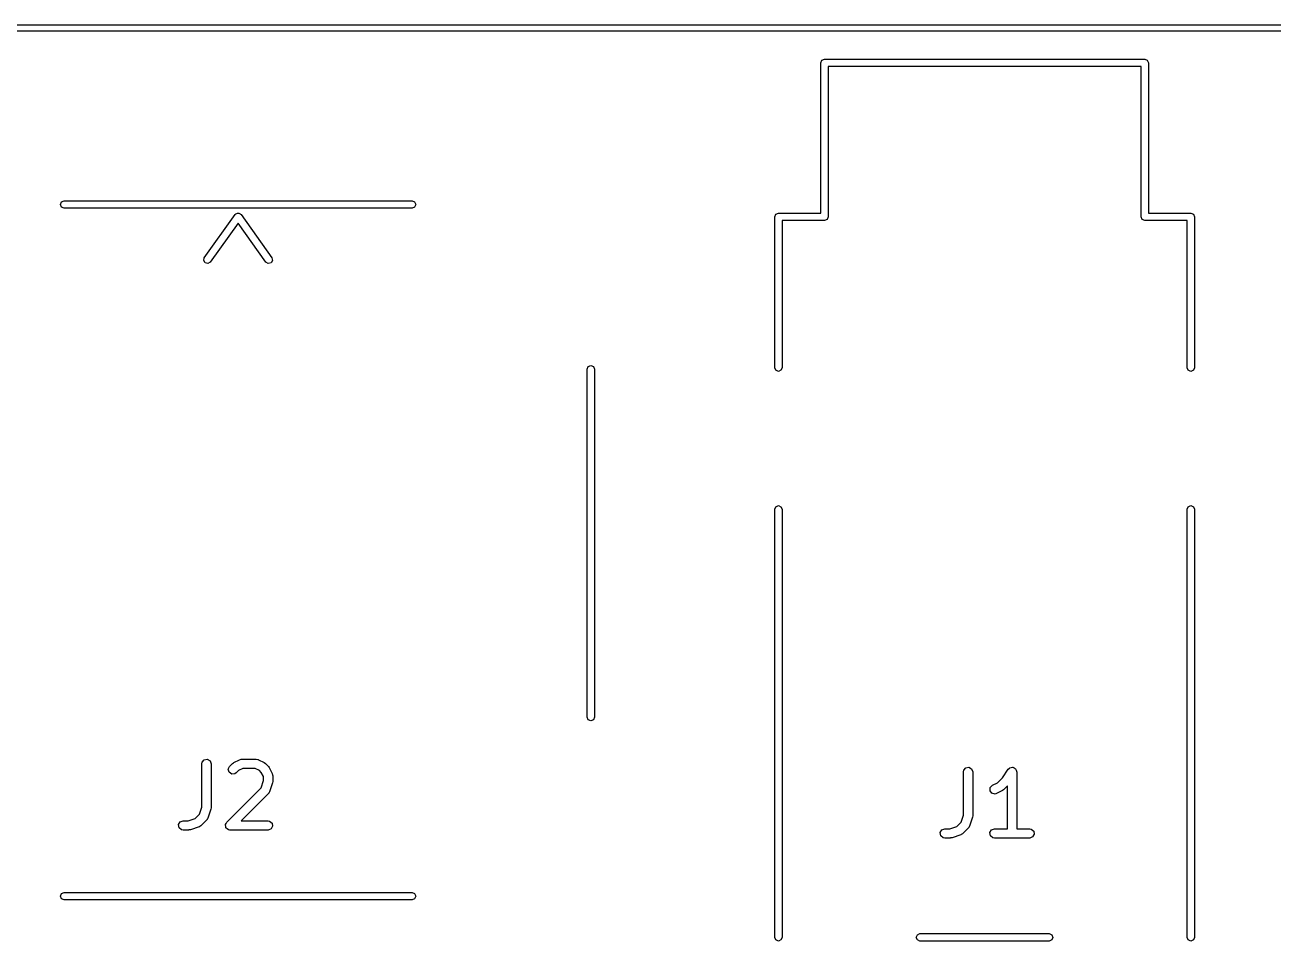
# Model space of a CAD drawing. Extents: x 10 to 287, y -200 to -10.
# Drawn here: x 156.34 to 176.61, y -70.06 to -55.19 of the extents above; entities that cross this region are included whole.
import ezdxf

# ---------------------------------------------------------------- set-up
doc = ezdxf.new("R2010")
doc.units = 0
doc.layers.add('BLACK', color=7, linetype='CONTINUOUS')

msp = doc.modelspace()

# ---------------------------------------------------------------- linework, layer by layer
at = {"layer": 'BLACK', "linetype": 'CONTINUOUS'}
for p, q in [((98.155, -55.185), (177.79, -55.185)), ((177.74, -55.285), (98.205, -55.285)), ((169.283, -55.7576), (169.325, -55.74)), ((169.325, -55.74), (174.525, -55.74)), ((174.525, -55.74), (174.567, -55.7576)), ((169.265, -55.8), (169.283, -55.7576)), ((169.265, -58.24), (169.265, -55.8)), ((174.465, -55.86), (169.385, -55.86)), ((169.385, -55.86), (169.385, -58.3)), ((174.465, -58.3), (174.465, -55.86)), ((174.567, -55.7576), (174.585, -55.8)), ((174.585, -55.8), (174.585, -58.24)), ((156.915, -58.1), (156.933, -58.0576)), ((156.933, -58.1424), (156.915, -58.1)), ((156.933, -58.0576), (156.975, -58.04)), ((156.975, -58.16), (156.933, -58.1424)), ((156.975, -58.04), (162.625, -58.04)), ((162.625, -58.16), (156.975, -58.16)), ((162.625, -58.04), (162.667, -58.0576)), ((162.667, -58.1424), (162.625, -58.16)), ((162.667, -58.0576), (162.685, -58.1)), ((162.685, -58.1), (162.667, -58.1424)), ((159.251, -58.9651), (159.751, -58.2651)), ((159.751, -58.2651), (159.76, -58.2598)), ((159.76, -58.2598), (159.765, -58.2512)), ((159.765, -58.2512), (159.778, -58.2481)), ((159.778, -58.2481), (159.79, -58.2408)), ((159.79, -58.2408), (159.8, -58.2431)), ((159.8, -58.2431), (159.81, -58.2408)), ((159.81, -58.2408), (159.822, -58.2481)), ((159.822, -58.2481), (159.835, -58.2512)), ((159.835, -58.2512), (159.84, -58.2598)), ((159.84, -58.2598), (159.849, -58.2651)), ((159.849, -58.2651), (160.349, -58.9651)), ((168.515, -58.3), (168.533, -58.2576)), ((168.515, -60.75), (168.515, -58.3)), ((168.533, -58.2576), (168.575, -58.24)), ((168.575, -58.24), (169.265, -58.24)), ((169.325, -58.36), (168.635, -58.36)), ((168.635, -58.36), (168.635, -60.75)), ((169.367, -58.3424), (169.325, -58.36)), ((169.385, -58.3), (169.367, -58.3424)), ((174.483, -58.3424), (174.465, -58.3)), ((174.525, -58.36), (174.483, -58.3424)), ((175.215, -58.36), (174.525, -58.36)), ((174.585, -58.24), (175.275, -58.24)), ((175.215, -60.75), (175.215, -58.36)), ((175.275, -58.24), (175.317, -58.2576)), ((175.317, -58.2576), (175.335, -58.3)), ((175.335, -58.3), (175.335, -60.75)), ((159.8, -58.4032), (159.349, -59.0349)), ((160.251, -59.0349), (159.8, -58.4032)), ((159.241, -59.0099), (159.251, -58.9651)), ((160.349, -58.9651), (160.359, -59.0099)), ((159.265, -59.0488), (159.241, -59.0099)), ((159.31, -59.0592), (159.265, -59.0488)), ((159.349, -59.0349), (159.31, -59.0592)), ((160.29, -59.0592), (160.251, -59.0349)), ((160.335, -59.0488), (160.29, -59.0592)), ((160.359, -59.0099), (160.335, -59.0488)), ((165.47, -60.775), (165.488, -60.7326)), ((165.47, -66.425), (165.47, -60.775)), ((165.488, -60.7326), (165.53, -60.715)), ((165.53, -60.715), (165.572, -60.7326)), ((165.572, -60.7326), (165.59, -60.775)), ((165.59, -60.775), (165.59, -66.425)), ((168.533, -60.7924), (168.515, -60.75)), ((168.575, -60.81), (168.533, -60.7924)), ((168.617, -60.7924), (168.575, -60.81)), ((168.635, -60.75), (168.617, -60.7924)), ((175.233, -60.7924), (175.215, -60.75)), ((175.275, -60.81), (175.233, -60.7924)), ((175.317, -60.7924), (175.275, -60.81)), ((175.335, -60.75), (175.317, -60.7924)), ((168.515, -63.05), (168.533, -63.0076)), ((168.533, -63.0076), (168.575, -62.99)), ((168.575, -62.99), (168.617, -63.0076)), ((168.617, -63.0076), (168.635, -63.05)), ((175.215, -63.05), (175.233, -63.0076)), ((175.233, -63.0076), (175.275, -62.99)), ((175.275, -62.99), (175.317, -63.0076)), ((175.317, -63.0076), (175.335, -63.05)), ((168.515, -70), (168.515, -63.05)), ((168.635, -63.05), (168.635, -70)), ((175.215, -70), (175.215, -63.05)), ((175.335, -63.05), (175.335, -70)), ((165.488, -66.4674), (165.47, -66.425)), ((165.53, -66.485), (165.488, -66.4674)), ((165.572, -66.4674), (165.53, -66.485)), ((165.59, -66.425), (165.572, -66.4674)), ((159.212, -67.1824), (159.216, -67.1567)), ((159.212, -67.8845), (159.212, -67.1824)), ((159.216, -67.1567), (159.249, -67.1174)), ((159.249, -67.1174), (159.3, -67.1085)), ((159.3, -67.1085), (159.344, -67.1342)), ((159.344, -67.1342), (159.362, -67.1824)), ((159.362, -67.1824), (159.362, -67.8967)), ((159.641, -67.2711), (159.662, -67.2246)), ((159.654, -67.3206), (159.641, -67.2711)), ((159.662, -67.2246), (159.71, -67.177)), ((159.71, -67.177), (159.728, -67.1641)), ((159.728, -67.1641), (159.729, -67.1629)), ((159.729, -67.1629), (159.825, -67.1153)), ((159.807, -67.2916), (159.768, -67.3307)), ((159.876, -67.2574), (159.807, -67.2916)), ((159.825, -67.1153), (159.85, -67.1079)), ((159.85, -67.1079), (159.854, -67.1089)), ((159.854, -67.1089), (159.858, -67.1074)), ((159.858, -67.1074), (160.096, -67.1074)), ((160.078, -67.2574), (159.876, -67.2574)), ((160.147, -67.2916), (160.078, -67.2574)), ((160.096, -67.1074), (160.122, -67.1119)), ((160.122, -67.1119), (160.125, -67.1148)), ((160.125, -67.1148), (160.13, -67.1153)), ((160.13, -67.1153), (160.225, -67.1629)), ((160.177, -67.322), (160.147, -67.2916)), ((160.225, -67.1629), (160.243, -67.1763)), ((160.243, -67.1763), (160.244, -67.177)), ((160.244, -67.177), (160.292, -67.2246)), ((160.292, -67.2246), (160.305, -67.243)), ((160.305, -67.243), (160.306, -67.2441)), ((160.306, -67.2441), (160.354, -67.3393)), ((171.582, -67.3124), (171.586, -67.2867)), ((171.586, -67.2867), (171.619, -67.2474)), ((171.619, -67.2474), (171.67, -67.2385)), ((171.67, -67.2385), (171.714, -67.2642)), ((171.714, -67.2642), (171.732, -67.3124)), ((172.217, -67.4075), (172.309, -67.2708)), ((172.309, -67.2708), (172.327, -67.2519)), ((172.327, -67.2519), (172.331, -67.2507)), ((172.331, -67.2507), (172.333, -67.2474)), ((172.333, -67.2474), (172.355, -67.2436)), ((172.355, -67.2436), (172.376, -67.2375)), ((172.376, -67.2375), (172.38, -67.2393)), ((172.38, -67.2393), (172.384, -67.2385)), ((172.384, -67.2385), (172.403, -67.2494)), ((172.403, -67.2494), (172.423, -67.2581)), ((172.423, -67.2581), (172.425, -67.262)), ((172.425, -67.262), (172.428, -67.2642)), ((172.428, -67.2642), (172.436, -67.2846)), ((172.436, -67.2846), (172.445, -67.3041)), ((159.696, -67.3501), (159.654, -67.3206)), ((159.747, -67.3456), (159.696, -67.3501)), ((159.768, -67.3307), (159.747, -67.3456)), ((160.173, -67.5704), (160.212, -67.4559)), ((160.212, -67.3906), (160.177, -67.322)), ((160.212, -67.4559), (160.212, -67.3906)), ((160.358, -67.4918), (160.31, -67.6347)), ((160.354, -67.3393), (160.361, -67.3643)), ((160.362, -67.4681), (160.358, -67.4902)), ((160.358, -67.4902), (160.358, -67.4918)), ((160.361, -67.3643), (160.36, -67.3686)), ((160.36, -67.3686), (160.362, -67.3729)), ((160.362, -67.3729), (160.362, -67.4681)), ((171.582, -68.0145), (171.582, -67.3124)), ((171.732, -67.3124), (171.732, -68.0267)), ((172.052, -67.531), (172.136, -67.4888)), ((172.136, -67.4888), (172.217, -67.4075)), ((172.445, -67.3041), (172.444, -67.3083)), ((172.444, -67.3083), (172.446, -67.3124)), ((172.446, -67.3124), (172.446, -68.2374)), ((159.615, -68.1293), (160.173, -67.5704)), ((160.292, -67.664), (159.849, -68.1074)), ((160.294, -67.6599), (160.292, -67.664)), ((160.298, -67.6576), (160.294, -67.6599)), ((160.31, -67.6347), (160.298, -67.6576)), ((172.013, -67.6195), (172.016, -67.5683)), ((172.044, -67.6607), (172.013, -67.6195)), ((172.016, -67.5683), (172.052, -67.531)), ((172.094, -67.6726), (172.044, -67.6607)), ((172.119, -67.6652), (172.094, -67.6726)), ((172.214, -67.6176), (172.119, -67.6652)), ((172.215, -67.6164), (172.214, -67.6176)), ((172.234, -67.6035), (172.215, -67.6164)), ((172.296, -67.5411), (172.234, -67.6035)), ((172.296, -68.2374), (172.296, -67.5411)), ((159.173, -67.999), (159.212, -67.8845)), ((159.362, -67.8967), (159.358, -67.9187)), ((158.858, -68.1249), (158.906, -68.1074)), ((158.906, -68.1074), (158.989, -68.1074)), ((158.989, -68.1074), (159.103, -68.0692)), ((159.103, -68.0692), (159.173, -67.999)), ((159.292, -68.0926), (159.197, -68.1878)), ((159.294, -68.0885), (159.292, -68.0926)), ((159.298, -68.0861), (159.294, -68.0885)), ((159.31, -68.0632), (159.298, -68.0861)), ((159.358, -67.9204), (159.31, -68.0632)), ((159.358, -67.9187), (159.358, -67.9204)), ((159.849, -68.1074), (160.287, -68.1074)), ((160.287, -68.1074), (160.312, -68.1119)), ((171.543, -68.129), (171.582, -68.0145)), ((171.728, -68.0504), (171.68, -68.1932)), ((171.732, -68.0267), (171.728, -68.0487)), ((171.728, -68.0487), (171.728, -68.0504)), ((158.832, -68.1694), (158.858, -68.1249)), ((158.841, -68.2199), (158.832, -68.1694)), ((158.88, -68.2529), (158.841, -68.2199)), ((158.906, -68.2574), (158.88, -68.2529)), ((159.001, -68.2574), (158.906, -68.2574)), ((159.002, -68.2568), (159.001, -68.2574)), ((159.025, -68.2535), (159.002, -68.2568)), ((159.168, -68.2059), (159.025, -68.2535)), ((159.171, -68.2031), (159.168, -68.2059)), ((159.176, -68.2027), (159.171, -68.2031)), ((159.197, -68.1878), (159.176, -68.2027)), ((159.593, -68.1758), (159.594, -68.1727)), ((159.599, -68.1976), (159.593, -68.1758)), ((159.594, -68.1694), (159.605, -68.1498)), ((159.594, -68.1727), (159.594, -68.1694)), ((159.603, -68.2199), (159.599, -68.1976)), ((159.605, -68.2221), (159.603, -68.2199)), ((159.605, -68.1498), (159.615, -68.1293)), ((159.606, -68.2254), (159.605, -68.2221)), ((159.625, -68.2383), (159.606, -68.2254)), ((159.642, -68.2529), (159.625, -68.2383)), ((159.647, -68.2537), (159.642, -68.2529)), ((159.648, -68.2548), (159.647, -68.2537)), ((159.651, -68.2545), (159.648, -68.2548)), ((159.668, -68.2574), (159.651, -68.2545)), ((160.287, -68.2574), (159.668, -68.2574)), ((160.335, -68.2398), (160.287, -68.2574)), ((160.312, -68.1119), (160.352, -68.1449)), ((160.361, -68.1954), (160.335, -68.2398)), ((160.352, -68.1449), (160.361, -68.1954)), ((171.202, -68.2994), (171.228, -68.2549)), ((171.211, -68.3499), (171.202, -68.2994)), ((171.228, -68.2549), (171.276, -68.2374)), ((171.276, -68.2374), (171.359, -68.2374)), ((171.359, -68.2374), (171.473, -68.1992)), ((171.473, -68.1992), (171.543, -68.129)), ((171.662, -68.2226), (171.567, -68.3178)), ((171.664, -68.2185), (171.662, -68.2226)), ((171.668, -68.2161), (171.664, -68.2185)), ((171.68, -68.1932), (171.668, -68.2161)), ((172.011, -68.2994), (172.037, -68.2549)), ((172.02, -68.3499), (172.011, -68.2994)), ((172.037, -68.2549), (172.085, -68.2374)), ((172.085, -68.2374), (172.296, -68.2374)), ((172.446, -68.2374), (172.657, -68.2374)), ((172.657, -68.2374), (172.682, -68.2419)), ((172.682, -68.2419), (172.722, -68.2749)), ((172.722, -68.2749), (172.731, -68.3254)), ((171.25, -68.3829), (171.211, -68.3499)), ((171.276, -68.3874), (171.25, -68.3829)), ((171.371, -68.3874), (171.276, -68.3874)), ((171.372, -68.3868), (171.371, -68.3874)), ((171.395, -68.3835), (171.372, -68.3868)), ((171.538, -68.3359), (171.395, -68.3835)), ((171.541, -68.3331), (171.538, -68.3359)), ((171.546, -68.3327), (171.541, -68.3331)), ((171.567, -68.3178), (171.546, -68.3327)), ((172.06, -68.3829), (172.02, -68.3499)), ((172.085, -68.3874), (172.06, -68.3829)), ((172.657, -68.3874), (172.085, -68.3874)), ((172.705, -68.3698), (172.657, -68.3874)), ((172.731, -68.3254), (172.705, -68.3698)), ((156.915, -69.33), (156.933, -69.2876)), ((156.933, -69.2876), (156.975, -69.27)), ((156.975, -69.27), (162.625, -69.27)), ((162.625, -69.27), (162.667, -69.2876)), ((162.667, -69.2876), (162.685, -69.33)), ((156.933, -69.3724), (156.915, -69.33)), ((156.975, -69.39), (156.933, -69.3724)), ((162.625, -69.39), (156.975, -69.39)), ((162.667, -69.3724), (162.625, -69.39)), ((162.685, -69.33), (162.667, -69.3724)), ((168.533, -70.0424), (168.515, -70)), ((168.575, -70.06), (168.533, -70.0424)), ((168.617, -70.0424), (168.575, -70.06)), ((168.635, -70), (168.617, -70.0424)), ((170.815, -70), (170.833, -69.9576)), ((170.833, -70.0424), (170.815, -70)), ((170.833, -69.9576), (170.875, -69.94)), ((170.875, -70.06), (170.833, -70.0424)), ((170.875, -69.94), (172.975, -69.94)), ((172.975, -70.06), (170.875, -70.06)), ((172.975, -69.94), (173.017, -69.9576)), ((173.017, -70.0424), (172.975, -70.06)), ((173.017, -69.9576), (173.035, -70)), ((173.035, -70), (173.017, -70.0424)), ((175.233, -70.0424), (175.215, -70)), ((175.275, -70.06), (175.233, -70.0424)), ((175.317, -70.0424), (175.275, -70.06)), ((175.335, -70), (175.317, -70.0424))]:
    msp.add_line(p, q, dxfattribs=at)

doc.saveas('drawing.dxf')
